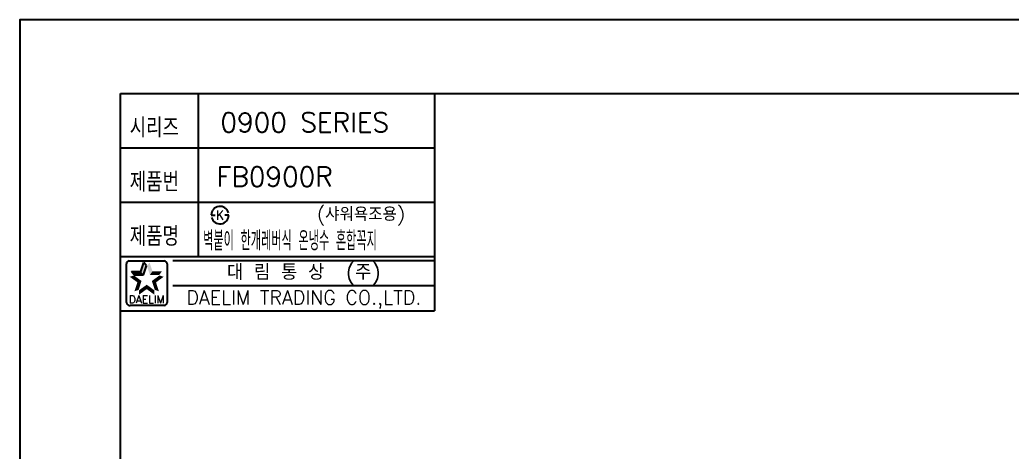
# Model space of a CAD drawing. Extents: x -7342 to 109, y -2615 to 214.
# Drawn here: x -5619.2 to -5363.1, y -2306.6 to -2195.2 of the extents above; entities that cross this region are included whole.
import ezdxf
from ezdxf.enums import TextEntityAlignment as Align

# ---------------------------------------------------------------- set-up
doc = ezdxf.new("R2010")
doc.units = 0
doc.header["$LTSCALE"] = 7
doc.layers.get('0').update_dxf_attribs({"color": 2, "linetype": 'CONTINUOUS'})
doc.layers.add('D', color=2, linetype='CONTINUOUS')
doc.layers.add('TXT', color=4, linetype='CONTINUOUS')
doc.styles.add('GHS', font='ROMANS.shx', dxfattribs={"bigfont": 'GHS.shx'})
doc.styles.add('ROMANS', font='romans', dxfattribs={"bigfont": 'GHS.shx'})

msp = doc.modelspace()

# ---------------------------------------------------------------- linework, layer by layer
at = {"color": 7}
for p, q in [((-5573.15, -2214.16), (-5573.15, -2256.16)), ((-5512.15, -2214.16), (-5512.15, -2270.16)), ((-5593.15, -2228.16), (-5512.15, -2228.16)), ((-5593.15, -2242.16), (-5512.15, -2242.16)), ((-5593.15, -2256.16), (-5512.15, -2256.16)), ((-5593.15, -2270.16), (-5512.15, -2270.16))]:
    msp.add_line(p, q, dxfattribs=at)
at = {"color": 2, "linetype": 'Continuous'}
for p, q in [((-5590.92, -2257.27), (-5581.92, -2257.27)), ((-5579.65, -2257.16), (-5512.15, -2257.16)), ((-5591.67, -2268.02), (-5591.67, -2258.02)), ((-5581.17, -2258.02), (-5581.17, -2268.02)), ((-5579.65, -2263.66), (-5512.15, -2263.66)), ((-5581.92, -2268.77), (-5590.67, -2268.77))]:
    msp.add_line(p, q, dxfattribs=at)
at = {"color": 2}
for p, q in [((-5587.91, -2259.98), (-5587.16, -2257.67)), ((-5586.5, -2258.58), (-5587.16, -2257.67)), ((-5589.67, -2260.89), (-5590.34, -2259.98)), ((-5590.34, -2259.98), (-5587.91, -2259.98)), ((-5587.25, -2260.89), (-5586.5, -2258.58)), ((-5589.67, -2260.89), (-5587.25, -2260.89))]:
    msp.add_line(p, q, dxfattribs=at)
at = {"linetype": 'Continuous'}
msp.add_lwpolyline([(-5619.15, -2615.16), (-5025.15, -2615.16), (-5025.15, -2195.16), (-5619.15, -2195.16)], close=True, dxfattribs=at)
at = {"color": 2, "linetype": 'Continuous'}
for centre, radius, start, end in [((-5590.92, -2258.02), 0.75, 90, 180), ((-5581.92, -2258.02), 0.75, 0, 90), ((-5590.8, -2267.9), 0.884, 188.1301, 278.1301), ((-5581.92, -2268.02), 0.75, 270, 0)]:
    msp.add_arc(centre, radius, start, end, dxfattribs=at)
at = {"color": 2}
for points in [[(-5587.91, -2259.98), (-5587.25, -2260.89), (-5587.16, -2257.67), (-5586.5, -2258.58)], [(-5585.68, -2257.67), (-5586.35, -2258.58), (-5584.93, -2259.98), (-5585.6, -2260.89)], [(-5590.34, -2259.98), (-5589.67, -2260.89), (-5587.91, -2259.98), (-5587.25, -2260.89)], [(-5584.93, -2259.98), (-5585.6, -2260.89), (-5582.51, -2259.98), (-5583.18, -2260.89)], [(-5588.83, -2262.81), (-5587.76, -2262.46), (-5590.79, -2261.38), (-5589.72, -2261.03)], [(-5589.58, -2265.11), (-5588.5, -2264.76), (-5588.83, -2262.81), (-5587.76, -2262.46)], [(-5582.05, -2261.38), (-5583.13, -2261.03), (-5584.02, -2262.81), (-5585.09, -2262.46)], [(-5584.02, -2262.81), (-5585.09, -2262.46), (-5583.27, -2265.11), (-5584.34, -2264.76)], [(-5586.42, -2264.56), (-5586.42, -2263.42), (-5588.39, -2265.98), (-5588.39, -2264.85)], [(-5584.46, -2265.98), (-5584.46, -2264.85), (-5586.42, -2264.56), (-5586.42, -2263.42)]]:
    msp.add_solid(points, dxfattribs=at)
at = {"layer": 'D'}
for p, q in [((-5569.77, -2245.48), (-5569.27, -2245.48)), ((-5569.27, -2245.48), (-5568.77, -2245.48)), ((-5565.77, -2245.48), (-5566.27, -2245.48)), ((-5565.27, -2245.48), (-5565.77, -2245.48))]:
    msp.add_line(p, q, dxfattribs=at)
for start, end in [(15, 180), (195, 0)]:
    msp.add_arc((-5567.52, -2245.48), 2.25, start, end, dxfattribs=at)
at = {"layer": 'TXT', "color": 4}
for p, q in [((-5593.15, -2214.16), (-5039.15, -2214.16)), ((-5593.15, -2604.16), (-5593.15, -2214.16))]:
    msp.add_line(p, q, dxfattribs=at)

# ---------------------------------------------------------------- texts
at = {"color": 7, "style": 'GHS'}
for s, p in [('0900 SERIES', (-5545.64, -2221.58)), ('FB0900R', (-5553.43, -2235.58))]:
    msp.add_text(s, height=5, dxfattribs=at).set_placement(p, align=Align.MIDDLE)
at = {"style": 'GHS'}
msp.add_text('(샤워욕조용)', height=3.5, dxfattribs=at).set_placement((-5542.49, -2246.98))
at = {"style": 'GHS', "width": 0.5}
msp.add_text('벽붙이 한개레버식 온냉수 혼합꼭지', height=5, dxfattribs=at).set_placement((-5571.86, -2254.6))
at = {"color": 7, "linetype": 'Continuous'}
for s, height, style, p in [('대 림 통 상  (주)', 4, 'GHS', (-5545.89, -2260.46)), ('DAELIM TRADING CO.,LTD.', 3.6, 'ROMANS', (-5545.89, -2267.23))]:
    msp.add_text(s, height=height, dxfattribs=dict(at, style=style)).set_placement(p, align=Align.MIDDLE)
at = {"color": 2, "linetype": 'Continuous', "style": 'ROMANS'}
msp.add_text('DAELIM', height=2, dxfattribs=at).set_placement((-5586.42, -2268.22), align=Align.CENTER)
at = {"layer": 'D', "style": 'GHS', "width": 0.8}
for s, p in [('시리즈', (-5590.81, -2225.43)), ('제품번', (-5590.81, -2239.43)), ('제품명', (-5590.81, -2253.43))]:
    msp.add_text(s, height=5, dxfattribs=at).set_placement(p)
at = {"layer": 'D', "style": 'GHS'}
msp.add_text('K', height=2.39, dxfattribs=at).set_placement((-5567.52, -2245.48), align=Align.MIDDLE)

doc.saveas('drawing.dxf')
